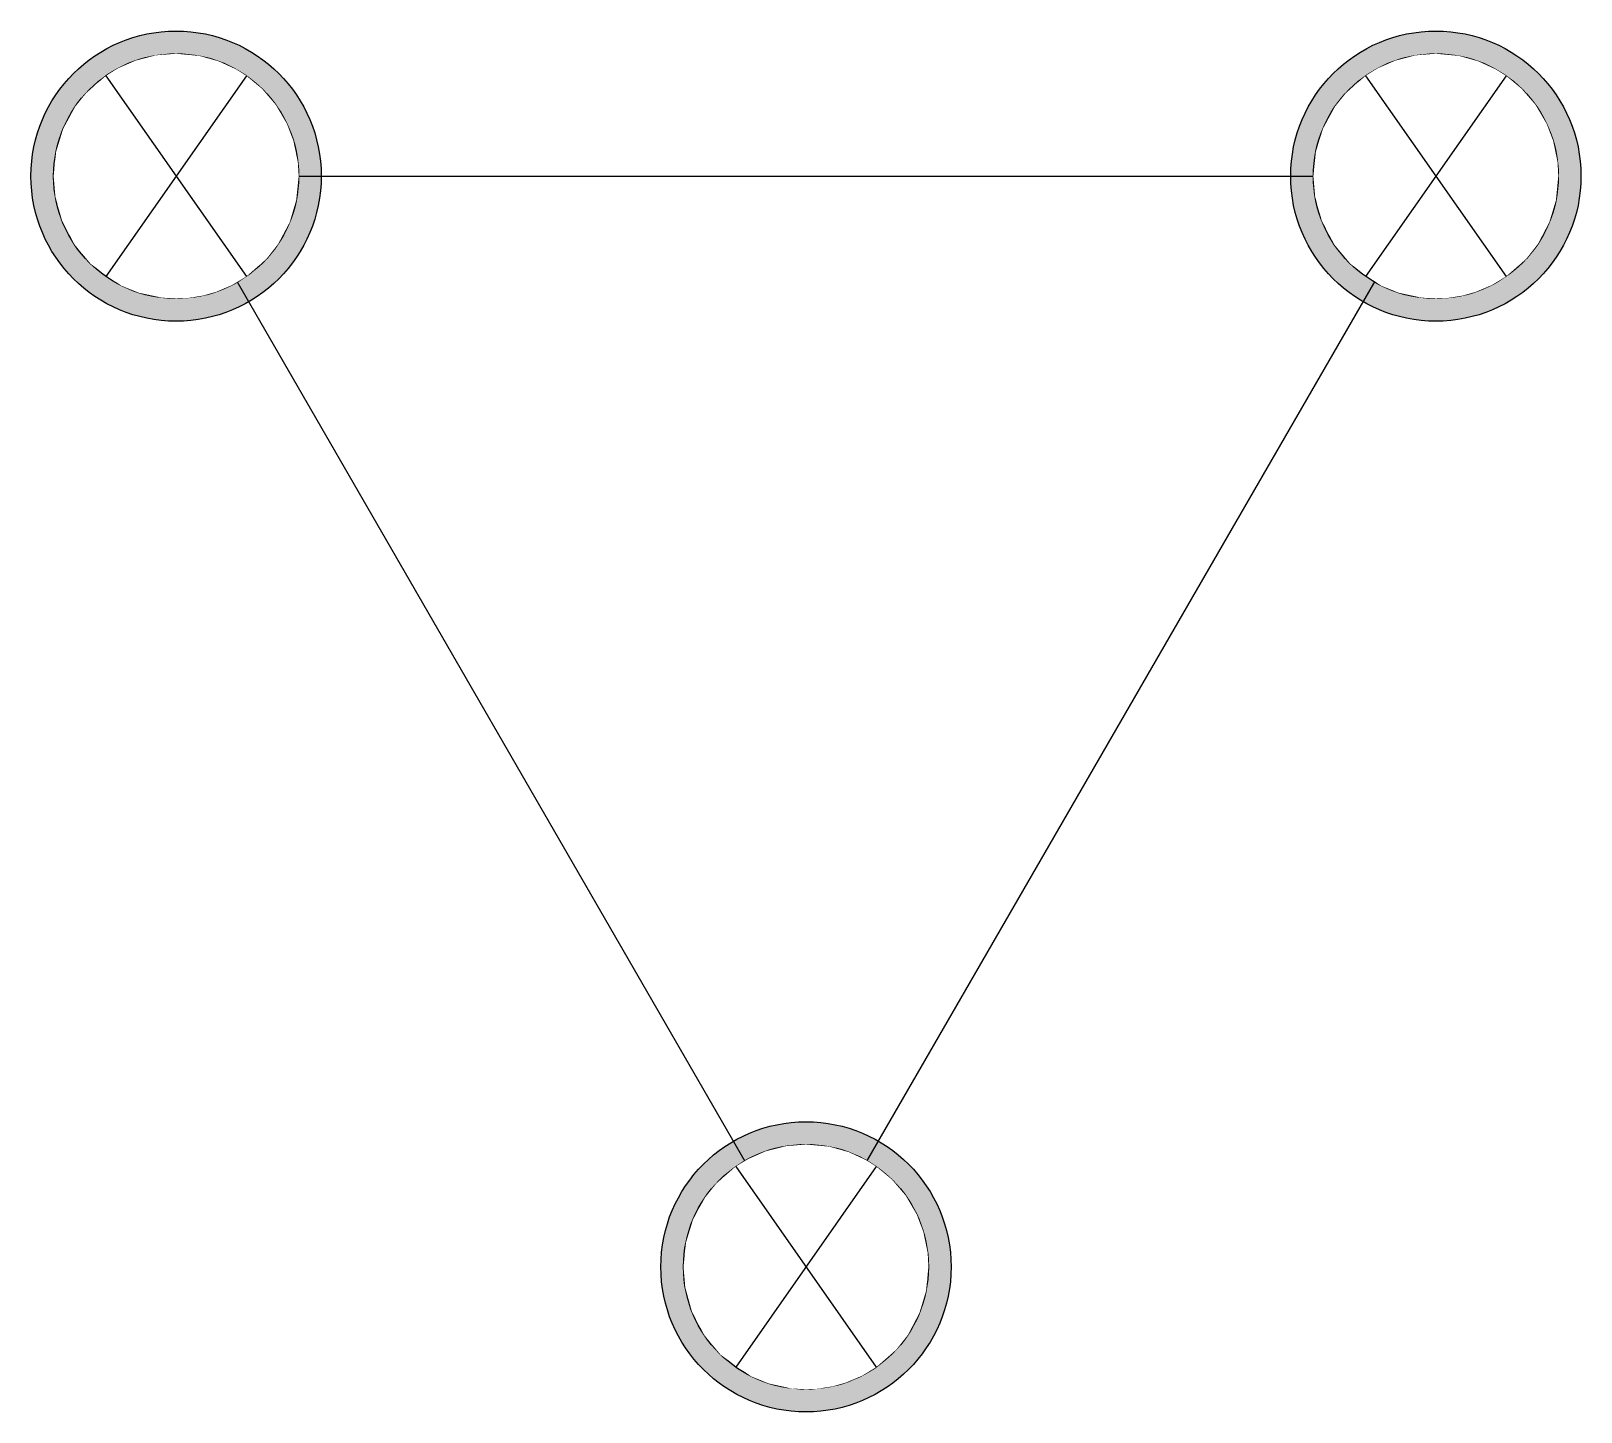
# Model space of a CAD drawing. Extents: x -0.95 to 0.1, y -0.84 to 0.1.
import ezdxf
from ezdxf.lldxf.tags import DXFTag

# ---------------------------------------------------------------- set-up
doc = ezdxf.new("R2010")
doc.units = 0
doc.header["$LTSCALE"] = 0.5
doc.header["$MEASUREMENT"] = 0
doc.set_wipeout_variables(frame=1)
doc.layers.get('0').update_dxf_attribs({"linetype": 'CONTINUOUS'})
tags = doc.linetypes.add('Ground', pattern='A,1.5,-0.25,["G",Standard,S=0.2,R=0,X=-0.05,Y=-0.1],-0.25', length=2).pattern_tags.tags
tags[6] = DXFTag(74, 10)

msp = doc.modelspace()

# ---------------------------------------------------------------- hatches: boundary and pattern name
at = {"linetype": 'Continuous', "lineweight": -2}
h = msp.add_hatch(color=0, dxfattribs=at)
h.paths.add_polyline_path([(-0.9535, 0, 1), (-0.7564, 0, 1)])
h.paths.add_polyline_path([(-0.7718, 0, -1), (-0.9381, 0, -1)], flags=16)
h = msp.add_hatch(color=0, dxfattribs=at)
h.paths.add_polyline_path([(-0.0985, 0, 1), (0.0985, 0, 1)])
h.paths.add_polyline_path([(0.0831, 0, -1), (-0.0831, 0, -1)], flags=16)
h = msp.add_hatch(color=0, dxfattribs=at)
h.paths.add_polyline_path([(-0.526, -0.7404, 1), (-0.329, -0.7404, 1)])
h.paths.add_polyline_path([(-0.3444, -0.7404, -1), (-0.5106, -0.7404, -1)], flags=16)

# ---------------------------------------------------------------- linework, layer by layer
at = {"linetype": 'Ground'}
for p, q in [((-0.855, 0), (0, 0)), ((-0.855, 0), (-0.4275, -0.7404)), ((-0.4275, -0.7404), (0, 0))]:
    msp.add_line(p, q, dxfattribs=at)
at = {"color": 0, "linetype": 'Continuous', "lineweight": -2}
for centre, radius in [((-0.855, 0), 0.0985), ((0, 0), 0.0985), ((-0.855, 0), 0.0831), ((0, 0), 0.0831), ((-0.4275, -0.7404), 0.0985), ((-0.4275, -0.7404), 0.0831)]:
    msp.add_circle(centre, radius, dxfattribs=at)

# ---------------------------------------------------------------- next in the draw order: wipeouts: each hides what was drawn before it
at = {"linetype": 'Continuous'}
for points in [[(-0.855, 0.0831), (-0.8391, 0.0816), (-0.826, 0.0779), (-0.8143, 0.0725), (-0.8073, 0.0681), (-0.7966, 0.0592), (-0.7873, 0.0483), (-0.7798, 0.0355), (-0.7754, 0.024), (-0.7724, 0.0095), (-0.7718, 0), (-0.7735, -0.0164), (-0.7779, -0.0313), (-0.7857, -0.046), (-0.7937, -0.0562), (-0.8073, -0.0681), (-0.8171, -0.074), (-0.8279, -0.0786), (-0.8367, -0.0811), (-0.8474, -0.0828), (-0.855, -0.0831), (-0.8647, -0.0825), (-0.8802, -0.0792), (-0.8921, -0.0744), (-0.9021, -0.0674), (-0.9129, -0.0596), (-0.924, -0.0463), (-0.9324, -0.0302), (-0.9369, -0.014), (-0.9381, 0), (-0.9364, 0.0166), (-0.9316, 0.0322), (-0.9235, 0.0471), (-0.916, 0.0564), (-0.9026, 0.0681), (-0.8944, 0.0732), (-0.8825, 0.0784), (-0.8688, 0.082)], [(0, 0.0831), (0.0159, 0.0816), (0.0289, 0.0779), (0.0406, 0.0725), (0.0477, 0.0681), (0.0583, 0.0592), (0.0677, 0.0483), (0.0752, 0.0355), (0.0796, 0.024), (0.0826, 0.0095), (0.0831, 0), (0.0815, -0.0164), (0.077, -0.0313), (0.0693, -0.046), (0.0613, -0.0562), (0.0477, -0.0681), (0.0379, -0.074), (0.027, -0.0786), (0.0182, -0.0811), (0.0075, -0.0828), (0, -0.0831), (-0.0098, -0.0825), (-0.0252, -0.0792), (-0.0371, -0.0744), (-0.0472, -0.0674), (-0.0579, -0.0596), (-0.069, -0.0463), (-0.0774, -0.0302), (-0.0819, -0.014), (-0.0831, 0), (-0.0814, 0.0166), (-0.0766, 0.0322), (-0.0685, 0.0471), (-0.061, 0.0564), (-0.0477, 0.0681), (-0.0395, 0.0732), (-0.0275, 0.0784), (-0.0138, 0.082)], [(-0.4275, -0.6573), (-0.4116, -0.6588), (-0.3985, -0.6625), (-0.3868, -0.6679), (-0.3798, -0.6723), (-0.3691, -0.6812), (-0.3598, -0.6921), (-0.3523, -0.7049), (-0.3479, -0.7165), (-0.3449, -0.7309), (-0.3444, -0.7404), (-0.346, -0.7568), (-0.3505, -0.7717), (-0.3582, -0.7864), (-0.3662, -0.7966), (-0.3798, -0.8085), (-0.3896, -0.8144), (-0.4005, -0.819), (-0.4093, -0.8215), (-0.4199, -0.8232), (-0.4275, -0.8235), (-0.4372, -0.823), (-0.4527, -0.8196), (-0.4646, -0.8148), (-0.4746, -0.8078), (-0.4854, -0.8001), (-0.4965, -0.7867), (-0.5049, -0.7707), (-0.5094, -0.7544), (-0.5106, -0.7404), (-0.5089, -0.7238), (-0.5041, -0.7082), (-0.496, -0.6934), (-0.4885, -0.684), (-0.4752, -0.6723), (-0.4669, -0.6673), (-0.455, -0.662), (-0.4413, -0.6585)]]:
    msp.add_wipeout(points, dxfattribs=at)

# ---------------------------------------------------------------- next in the draw order: linework, layer by layer
at = {"color": 0, "linetype": 'Continuous', "lineweight": -2}
for p, q in [((-0.9026, 0.0681), (-0.8073, -0.0681)), ((-0.8073, 0.0681), (-0.9026, -0.0681)), ((-0.0477, 0.0681), (0.0477, -0.0681)), ((0.0477, 0.0681), (-0.0477, -0.0681)), ((-0.4752, -0.6723), (-0.3798, -0.8085)), ((-0.3798, -0.6723), (-0.4752, -0.8085))]:
    msp.add_line(p, q, dxfattribs=at)

doc.saveas('drawing.dxf')
